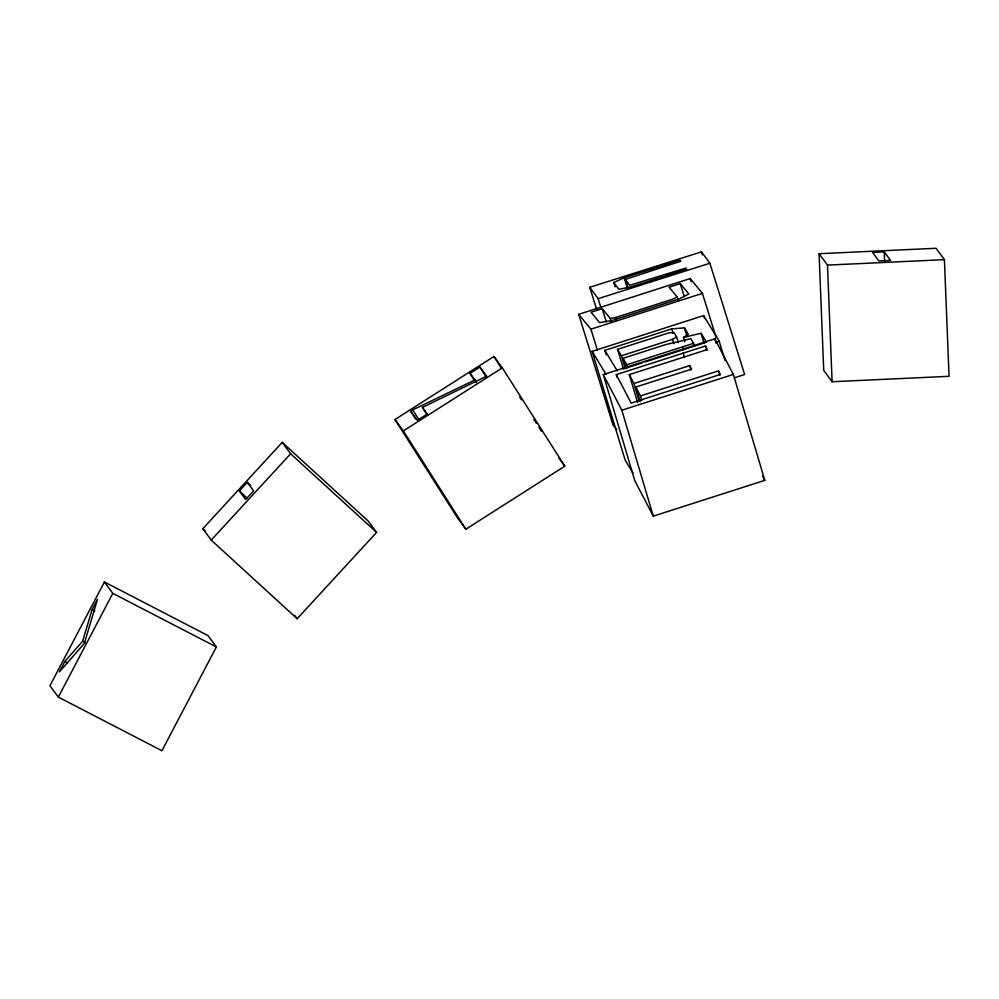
<?xml version="1.0" encoding="UTF-8"?>
<svg xmlns="http://www.w3.org/2000/svg" width="999" height="999" viewBox="0 0 999 999"><rect width="100%" height="100%" fill="white"/><g stroke="black" fill="none" stroke-linecap="round" stroke-linejoin="round"><path stroke-width="1.5" d="M82.63 641.246L92.058 609.615L97.502 599.25L84.316 643.518L59.378 671.865L64.823 661.488L82.63 641.246L85.365 642.657M104.408 581.98L49.95 685.714L58.342 697.102L161.925 750.724L216.396 646.977L208.004 635.601L104.408 581.98L112.8 593.356L216.396 646.977M58.342 697.102L112.8 593.356M202.809 528.708L282.23 442.382L368.194 521.028L376.586 532.405L297.165 618.731L211.201 540.097L202.809 528.708L205.107 530.806M247.327 482.367L253.621 490.909L245.679 499.537L239.385 490.996L247.327 482.367L250.724 485.464M211.201 540.097L290.622 453.771L282.23 442.382M617.532 349.35L621.428 355.756L672.564 339.348L676.535 336.8L673.938 332.517L668.668 332.929L617.532 349.35L623.339 368.456M684.877 341.758L683.528 337.35L688.336 334.278L684.44 327.872L671.74 328.883L604.832 350.362L606.168 354.77M394.967 419.518L493.931 356.481L502.322 367.869L564.797 466.171L465.846 529.208L457.455 517.819L394.967 419.518L403.359 430.894L465.846 529.208M415.584 418.956L410.651 411.201L412.712 409.89L474.887 379.97L476.535 382.567M475.786 382.43L470.029 373.376L479.932 367.083L486.638 376.186L422.402 407.405L427.335 415.172M403.359 430.894L502.322 367.869M677.16 296.965L673.051 299.051L615.384 317.57L610.264 318.431L602.21 308.666L591.058 312.25L599.612 322.627L611.987 320.529L678.895 299.051L688.823 293.993L680.257 283.616L669.105 287.188L677.16 296.965L678.071 299.875M615.147 286.875L613.773 282.492L624.113 277.809L679.994 260.09L680.831 261.226L625.299 279.42L628.046 288.199M616.845 429.657L613.074 425.099L578.683 314.348L690.184 278.546L702.422 293.381L716.183 337.687M578.683 314.348L590.909 329.171L702.422 293.381M632.929 472.952L625.162 460.139L592.12 351.373L703.633 315.584L719.193 341.221L725.074 360.589M626.111 368.606L622.976 358.316L665.771 344.58L691.008 338.686L694.667 346.191M622.976 358.316L626.873 364.735L693.781 343.256M603.296 374.65L714.797 338.848L733.341 374.425L764.797 480.357L653.284 516.146L634.752 480.569L603.296 374.65L621.84 410.214L653.284 516.146M623.126 368.993L642.132 362.887M645.067 361.95L705.019 342.707M716.258 342.17L719.193 341.221M617.17 377.56L616.296 374.625L705.506 345.991L707.354 349.55L629.308 374.6L637.599 402.56M629.308 374.6L633.94 383.491L689.697 365.597L691.545 369.155L635.789 387.05L640.159 401.76M635.789 387.05L640.434 395.941L718.481 370.891L720.341 374.45L631.131 403.084L616.296 374.625M621.84 410.214L733.341 374.425M596.69 309.553L589.747 287.3L701.498 251.86L709.889 263.249L744.63 374.513L734.34 377.784M589.747 287.3L598.139 298.689L709.889 263.249M683.528 337.35L701.036 333.266L706.48 342.232M819.093 253.709L936.026 248.276L944.417 259.665L949.05 376.311L832.105 381.743L823.725 370.367L819.093 253.709L827.484 265.097L832.105 381.743M884.252 251.86L872.552 252.41L878.845 260.939L890.546 260.402L884.252 251.86L884.615 261.076M827.484 265.097L944.417 259.665M92.058 609.615L94.78 611.026M64.823 661.488L67.545 662.899M290.622 453.771L376.586 532.405M239.385 490.996L247.302 498.239M625.299 279.42L629.645 285.302L685.863 268.057L686.7 269.193L630.831 286.913L618.806 289.323L613.773 282.492M558.928 458.204L564.797 466.171M470.029 373.376L474.887 379.97M422.402 407.405L427.26 413.998L417.37 420.304L410.651 411.201M294.643 615.322L297.165 618.731M493.931 356.481L501.436 368.281M519.755 397.115L521.428 399.737M533.916 419.405L536.413 423.326M538.911 427.26L541.421 431.193M479.932 367.083L486.501 377.422M412.712 409.89L419.28 420.242M604.832 350.362L617.27 370.866M592.12 351.373L606.131 374.45M762.649 476.248L764.797 480.357M701.498 251.86L702.434 254.832M624.113 277.809L627.31 288.049M598.139 298.689L600.911 307.592M690.184 278.546L691.108 281.506M680.257 283.616L684.327 296.728M615.384 317.57L616.296 320.479M610.264 318.431L611.163 321.353M602.21 308.666L606.281 321.79M590.909 329.171L597.34 349.85M703.633 315.584L704.532 318.569M701.036 333.266L704.158 343.556M684.44 327.872L687.125 336.688M682.629 346.828L683.516 349.775M676.535 336.8L678.321 342.682M671.74 328.883L673.076 333.291M672.564 339.348L673.9 343.756M626.873 364.735L627.759 367.669M621.428 355.756L624.999 367.507M714.797 338.848L716.133 343.331M718.481 370.891L719.792 375.299M705.506 345.991L706.817 350.399M689.697 365.597L691.008 370.017M683.204 353.147L684.515 357.567M640.434 395.941L641.745 400.362M633.94 383.491L639.185 401.148"/></g></svg>
